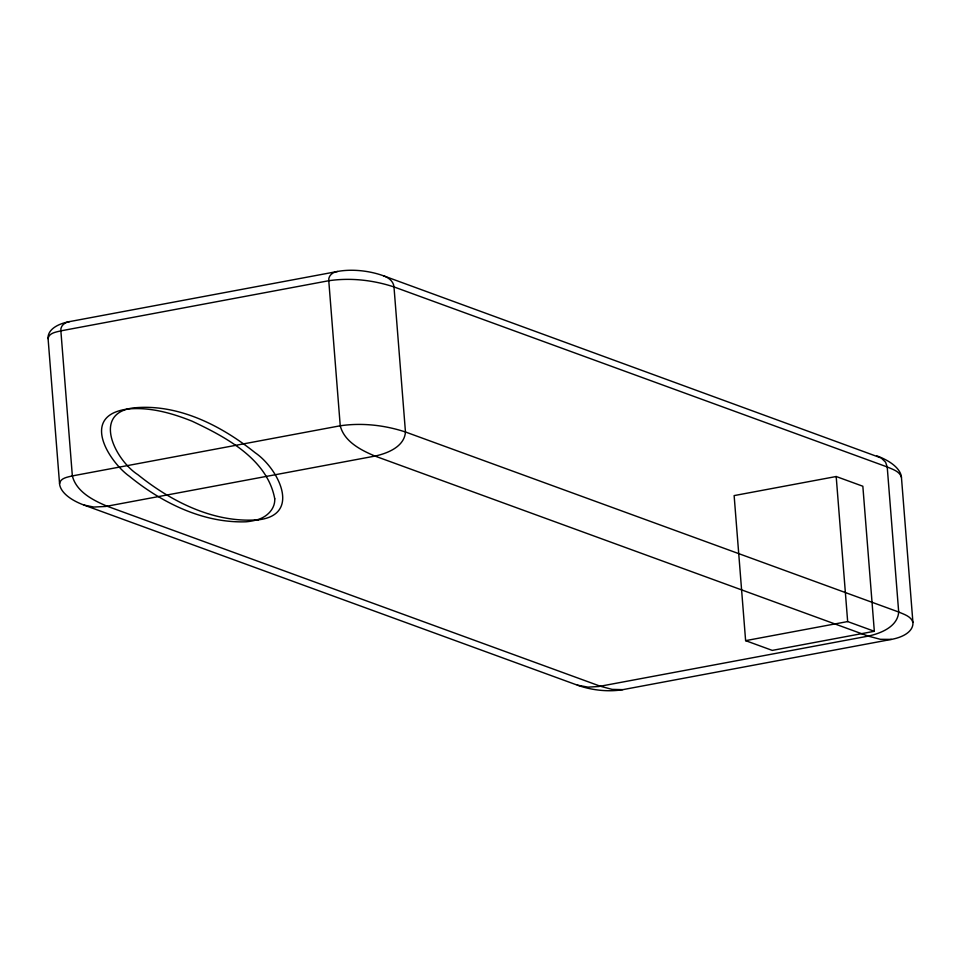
<?xml version="1.0" encoding="UTF-8"?>
<svg xmlns="http://www.w3.org/2000/svg" width="961" height="961" viewBox="0 0 961 961"><rect width="100%" height="100%" fill="white"/><g stroke="black" fill="none" stroke-linecap="round" stroke-linejoin="round"><path stroke-width="1.44" d="M48.086 338.644C48.831 332.89 56.315 332.05 60.867 330.86L328.77 280.732C350.537 277.537 373.132 280.071 393.986 286.931L887.219 466.962C892.397 469.268 899.664 471.226 901.442 477.305L912.914 622.356A46.524 21.839 8.3 0 1 891.388 639.401L623.485 689.53A46.524 21.839 8.3 0 1 577.369 685.145L84.136 505.114A46.524 21.839 8.3 0 1 59.558 483.695L48.086 338.644A46.524 21.839 8.3 0 1 69.624 321.599L337.515 271.47A46.524 21.839 8.3 0 1 383.631 275.855L881.237 458.013L885.586 462.205L887.219 466.962L898.691 612.013C897.682 626.74 880.72 633.419 868.239 636.11L598.811 686.502L588.036 687.139L577.369 685.145M59.558 483.695C60.315 477.941 67.799 477.1 72.351 475.911L340.242 425.783C362.021 422.588 384.604 425.134 405.458 431.982L898.691 612.013C903.881 614.319 911.136 616.289 912.914 622.356M69.624 321.599C65.024 322.115 60.183 325.779 60.867 330.86L72.351 475.911C76.363 491.792 93.133 500.345 107.115 506.207L600.349 686.238L612.073 689.373L622.8 689.65M337.515 271.47C332.914 271.987 328.073 275.663 328.77 280.732L340.242 425.783C344.254 441.664 361.024 450.216 375.006 456.079L868.239 636.11L880.408 639.317L891.388 639.401M258.101 519.853C301.874 515 278.51 468.596 255.158 452.739C221.21 425.495 177.389 403.079 132.618 408.017C91.511 413.891 115.945 460.679 137.891 474.686C171.418 501.702 214.411 523.517 258.629 519.721M836.19 476.512L734.132 495.6L745.616 640.651L772.272 650.393L874.33 631.293L862.846 486.242L836.19 476.512L847.662 621.563L874.33 631.293M745.616 640.651L847.662 621.563M84.136 505.114L93.782 507.048L105.686 506.459L375.006 456.079C387.487 453.388 404.449 446.709 405.458 431.982L393.986 286.931C393.566 281.357 388.532 277.549 383.631 275.855M876.864 455.886A46.524 21.839 8.3 0 1 901.442 477.305M274.75 498.819C275.278 509.618 265.885 517.871 256.01 520.057A40.506 19.016 8.3 0 1 246.004 521.799C203.131 523.264 161.916 502.783 129.387 476.272C110.839 463.118 83.199 421.627 118.78 410.924A40.506 19.016 8.3 0 1 128.534 408.954C150.348 407.008 172.019 413.158 192.092 421.194C225.667 437.015 267.374 458.974 274.75 498.819"/></g></svg>
